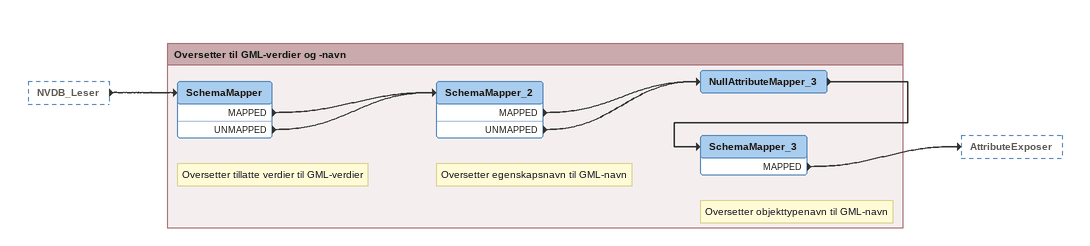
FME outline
NVDB_Leser [outside]
    -> SchemaMapper

Bookmark: Oversetter til GML-verdier og -navn
Note: Oversetter tillatte verdier til GML-verdier
SchemaMapper
    MAPPED -> SchemaMapper_2
    UNMAPPED -> SchemaMapper_2
Note: Oversetter egenskapsnavn til GML-navn
SchemaMapper_2
    MAPPED -> NullAttributeMapper_3
    UNMAPPED -> NullAttributeMapper_3
NullAttributeMapper_3
    -> SchemaMapper_3
Note: Oversetter objekttypenavn til GML-navn
SchemaMapper_3
    MAPPED -> AttributeExposer
